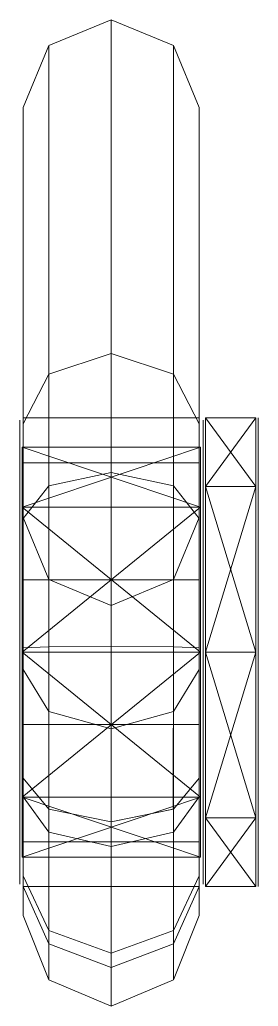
# Model space of a CAD drawing. Header units: millimetres. Extents: x -5300 to 98858, y -5196 to 93886.
# Drawn here: x 54688.85 to 54699, y 76036.88 to 76079 of the extents above; entities that cross this region are included whole.
import ezdxf

# ---------------------------------------------------------------- set-up
doc = ezdxf.new("R2010")
doc.units = ezdxf.units.MM
doc.layers.add('Двери', color=7, linetype='Continuous', lineweight=18, true_color=0x7f7f7f)

# ---------------------------------------------------------------- blocks, each defined once
blk = doc.blocks.new('Дн-9 147062 - Дн-9-246376-Подвал')
at = {"layer": 'Двери', "color": 254, "true_color": 0xd4d4d4}
for p, q in [((54690.083, 76077.902), (54692.735, 76079)), ((54690.083, 76077.902), (54692.735, 76079)), ((54692.735, 76079), (54690.083, 76077.902)), ((54692.735, 76079), (54690.083, 76077.902)), ((54692.735, 76064.747), (54692.735, 76079)), ((54692.735, 76079), (54695.387, 76077.902)), ((54692.735, 76079), (54692.735, 76079)), ((54692.735, 76079), (54695.387, 76077.902)), ((54695.387, 76077.902), (54692.735, 76079)), ((54692.735, 76079), (54692.735, 76064.747)), ((54695.387, 76077.902), (54692.735, 76079)), ((54692.735, 76079), (54692.735, 76064.747)), ((54692.735, 76079), (54692.735, 76079)), ((54692.735, 76064.747), (54692.735, 76079)), ((54690.083, 76077.902), (54688.985, 76075.25)), ((54688.985, 76075.25), (54690.083, 76077.902)), ((54690.083, 76077.902), (54688.985, 76075.25)), ((54688.985, 76075.25), (54690.083, 76077.902)), ((54690.083, 76063.867), (54690.083, 76077.902)), ((54690.083, 76077.902), (54690.083, 76077.902)), ((54690.083, 76077.902), (54690.083, 76063.867)), ((54690.083, 76063.867), (54690.083, 76077.902)), ((54690.083, 76077.902), (54690.083, 76077.902)), ((54690.083, 76077.902), (54690.083, 76063.867)), ((54695.387, 76063.867), (54695.387, 76077.902)), ((54695.387, 76077.902), (54696.485, 76075.25)), ((54695.387, 76077.902), (54695.387, 76077.902)), ((54695.387, 76077.902), (54696.485, 76075.25)), ((54696.485, 76075.25), (54695.387, 76077.902)), ((54695.387, 76077.902), (54695.387, 76063.867)), ((54696.485, 76075.25), (54695.387, 76077.902)), ((54695.387, 76077.902), (54695.387, 76063.867)), ((54695.387, 76077.902), (54695.387, 76077.902)), ((54695.387, 76063.867), (54695.387, 76077.902)), ((54688.985, 76061.743), (54688.985, 76075.25)), ((54688.985, 76075.25), (54688.985, 76075.25)), ((54688.985, 76075.25), (54688.985, 76061.743)), ((54688.985, 76075.25), (54688.985, 76061.743)), ((54688.985, 76075.25), (54688.985, 76075.25)), ((54688.985, 76061.743), (54688.985, 76075.25)), ((54696.485, 76075.25), (54696.485, 76061.743)), ((54696.485, 76075.25), (54696.485, 76075.25)), ((54696.485, 76061.743), (54696.485, 76075.25)), ((54696.485, 76075.25), (54696.485, 76061.743)), ((54696.485, 76075.25), (54696.485, 76075.25)), ((54696.485, 76061.743), (54696.485, 76075.25)), ((54690.083, 76063.867), (54692.735, 76064.747)), ((54692.735, 76064.747), (54690.083, 76063.867)), ((54690.083, 76063.867), (54692.735, 76064.747)), ((54692.735, 76064.747), (54690.083, 76063.867)), ((54692.735, 76059.671), (54692.735, 76064.747)), ((54692.735, 76064.747), (54695.387, 76063.867)), ((54695.387, 76063.867), (54692.735, 76064.747)), ((54692.735, 76064.747), (54695.387, 76063.867)), ((54692.735, 76064.747), (54692.735, 76059.671)), ((54695.387, 76063.867), (54692.735, 76064.747)), ((54692.735, 76064.747), (54692.735, 76059.671)), ((54692.735, 76059.671), (54692.735, 76064.747)), ((54690.083, 76063.867), (54688.985, 76061.743)), ((54688.985, 76061.743), (54690.083, 76063.867)), ((54690.083, 76063.867), (54688.985, 76061.743)), ((54688.985, 76061.743), (54690.083, 76063.867)), ((54690.083, 76059.095), (54690.083, 76063.867)), ((54690.083, 76063.867), (54690.083, 76059.095)), ((54690.083, 76059.095), (54690.083, 76063.867)), ((54690.083, 76063.867), (54690.083, 76059.095)), ((54695.387, 76059.095), (54695.387, 76063.867)), ((54695.387, 76063.867), (54696.485, 76061.743)), ((54696.485, 76061.743), (54695.387, 76063.867)), ((54695.387, 76063.867), (54696.485, 76061.743)), ((54695.387, 76063.867), (54695.387, 76059.095)), ((54696.485, 76061.743), (54695.387, 76063.867)), ((54695.387, 76063.867), (54695.387, 76059.095)), ((54695.387, 76059.095), (54695.387, 76063.867)), ((54688.985, 76060.09), (54688.985, 76062)), ((54688.985, 76062), (54696.485, 76062)), ((54688.985, 76062), (54688.985, 76060.09)), ((54696.485, 76062), (54688.985, 76062)), ((54688.985, 76060.09), (54688.985, 76062)), ((54688.985, 76062), (54696.485, 76062)), ((54688.985, 76062), (54688.985, 76060.09)), ((54696.485, 76062), (54688.985, 76062)), ((54688.985, 76060.09), (54688.985, 76062)), ((54688.985, 76062), (54688.985, 76060.09)), ((54688.985, 76060.09), (54688.985, 76062)), ((54688.985, 76062), (54688.985, 76060.09)), ((54696.485, 76062), (54696.485, 76060.09)), ((54696.485, 76060.09), (54696.485, 76062)), ((54696.485, 76062), (54696.485, 76060.09)), ((54696.485, 76060.09), (54696.485, 76062)), ((54696.485, 76062), (54696.485, 76060.09)), ((54696.485, 76060.09), (54696.485, 76062)), ((54696.485, 76062), (54696.485, 76060.09)), ((54696.485, 76060.09), (54696.485, 76062)), ((54696.75, 76059.069), (54696.75, 76061.999)), ((54696.75, 76061.999), (54696.75, 76059.069)), ((54698.898, 76061.999), (54696.75, 76061.999)), ((54696.75, 76059.069), (54698.898, 76061.999)), ((54698.898, 76061.999), (54696.75, 76059.069)), ((54696.75, 76059.069), (54696.75, 76061.999)), ((54696.75, 76061.999), (54696.75, 76059.069)), ((54698.898, 76061.999), (54696.75, 76061.999)), ((54696.75, 76059.069), (54698.898, 76061.999)), ((54696.75, 76061.999), (54698.898, 76059.069)), ((54698.898, 76059.069), (54698.898, 76061.999)), ((54698.898, 76061.999), (54698.898, 76059.069)), ((54698.898, 76059.069), (54698.898, 76061.999)), ((54698.898, 76061.999), (54698.898, 76059.069)), ((54699.001, 76059.069), (54699.001, 76061.999)), ((54699.001, 76061.999), (54699.001, 76059.069)), ((54699.001, 76052), (54699.001, 76061.999)), ((54699.001, 76052), (54699.001, 76061.999)), ((54699.001, 76059.069), (54699.001, 76061.999)), ((54699.001, 76061.999), (54699.001, 76059.069)), ((54688.848, 76058.999), (54688.848, 76061.901)), ((54688.848, 76061.901), (54688.848, 76058.999)), ((54688.848, 76058.26), (54688.848, 76061.901)), ((54688.848, 76060.85), (54688.848, 76061.901)), ((54688.848, 76061.901), (54688.848, 76058.26)), ((54688.848, 76058.999), (54688.848, 76061.901)), ((54688.848, 76061.901), (54688.848, 76058.999)), ((54688.848, 76060.85), (54688.848, 76061.901)), ((54688.985, 76057.704), (54688.985, 76061.743)), ((54688.985, 76061.743), (54688.985, 76057.704)), ((54688.985, 76061.743), (54688.985, 76057.704)), ((54688.985, 76057.704), (54688.985, 76061.743)), ((54696.485, 76061.743), (54696.485, 76057.704)), ((54696.485, 76057.704), (54696.485, 76061.743)), ((54696.485, 76061.743), (54696.485, 76057.704)), ((54696.485, 76057.704), (54696.485, 76061.743)), ((54696.652, 76058.999), (54696.652, 76061.901)), ((54696.652, 76061.901), (54696.652, 76058.999)), ((54696.652, 76058.26), (54696.652, 76061.901)), ((54696.652, 76061.901), (54696.652, 76060.85)), ((54696.652, 76061.901), (54696.652, 76058.26)), ((54696.652, 76058.999), (54696.652, 76061.901)), ((54696.652, 76061.901), (54696.652, 76058.999)), ((54696.652, 76061.901), (54696.652, 76060.85)), ((54688.848, 76058.26), (54688.848, 76060.85)), ((54688.848, 76060.85), (54688.848, 76058.26)), ((54688.848, 76058.26), (54688.848, 76060.85)), ((54688.848, 76060.85), (54688.848, 76058.26)), ((54688.848, 76058.999), (54688.848, 76060.85)), ((54688.848, 76060.85), (54688.848, 76058.999)), ((54688.95, 76058.185), (54688.95, 76060.748)), ((54688.95, 76060.748), (54688.95, 76058.185)), ((54696.55, 76060.748), (54688.95, 76060.748)), ((54696.55, 76058.185), (54688.95, 76060.748)), ((54696.55, 76060.748), (54688.95, 76058.185)), ((54688.95, 76058.185), (54688.95, 76060.748)), ((54688.95, 76060.748), (54688.95, 76058.185)), ((54696.55, 76060.748), (54688.95, 76060.748)), ((54696.55, 76058.185), (54688.95, 76060.748)), ((54696.55, 76060.748), (54688.95, 76058.185)), ((54696.55, 76058.185), (54696.55, 76060.748)), ((54696.55, 76060.748), (54696.55, 76058.185)), ((54696.55, 76058.185), (54696.55, 76060.748)), ((54696.55, 76060.748), (54696.55, 76058.185)), ((54696.652, 76058.26), (54696.652, 76060.85)), ((54696.652, 76060.85), (54696.652, 76058.26)), ((54696.652, 76058.26), (54696.652, 76060.85)), ((54696.652, 76060.85), (54696.652, 76058.26)), ((54696.652, 76058.999), (54696.652, 76060.85)), ((54696.652, 76060.85), (54696.652, 76058.999)), ((54688.985, 76055.09), (54688.985, 76060.09)), ((54688.985, 76060.09), (54696.485, 76060.09)), ((54696.485, 76060.09), (54688.985, 76060.09)), ((54688.985, 76060.09), (54696.485, 76060.09)), ((54688.985, 76060.09), (54688.985, 76055.09)), ((54696.485, 76060.09), (54688.985, 76060.09)), ((54688.985, 76055.09), (54688.985, 76060.09)), ((54688.985, 76060.09), (54696.485, 76060.09)), ((54696.485, 76060.09), (54688.985, 76060.09)), ((54688.985, 76060.09), (54696.485, 76060.09)), ((54688.985, 76060.09), (54688.985, 76055.09)), ((54696.485, 76060.09), (54688.985, 76060.09)), ((54688.985, 76055.09), (54688.985, 76060.09)), ((54688.985, 76060.09), (54688.985, 76055.09)), ((54688.985, 76055.09), (54688.985, 76060.09)), ((54688.985, 76060.09), (54688.985, 76055.09)), ((54696.485, 76060.09), (54696.485, 76055.09)), ((54696.485, 76055.09), (54696.485, 76060.09)), ((54696.485, 76060.09), (54696.485, 76055.09)), ((54696.485, 76055.09), (54696.485, 76060.09)), ((54696.485, 76060.09), (54696.485, 76055.09)), ((54696.485, 76055.09), (54696.485, 76060.09)), ((54696.485, 76060.09), (54696.485, 76055.09)), ((54696.485, 76055.09), (54696.485, 76060.09)), ((54690.083, 76059.095), (54692.735, 76059.671)), ((54692.735, 76059.671), (54690.083, 76059.095)), ((54690.083, 76059.095), (54692.735, 76059.671)), ((54692.735, 76059.671), (54690.083, 76059.095)), ((54692.735, 76052.247), (54692.735, 76059.671)), ((54692.735, 76059.671), (54695.387, 76059.095)), ((54695.387, 76059.095), (54692.735, 76059.671)), ((54692.735, 76059.671), (54695.387, 76059.095)), ((54692.735, 76059.671), (54692.735, 76052.247)), ((54695.387, 76059.095), (54692.735, 76059.671)), ((54692.735, 76059.671), (54692.735, 76052.247)), ((54692.735, 76052.247), (54692.735, 76059.671)), ((54690.083, 76059.095), (54688.985, 76057.704)), ((54688.985, 76057.704), (54690.083, 76059.095)), ((54690.083, 76059.095), (54688.985, 76057.704)), ((54688.985, 76057.704), (54690.083, 76059.095)), ((54690.083, 76052.229), (54690.083, 76059.095)), ((54690.083, 76059.095), (54690.083, 76052.229)), ((54690.083, 76052.229), (54690.083, 76059.095)), ((54690.083, 76059.095), (54690.083, 76052.229)), ((54695.387, 76052.229), (54695.387, 76059.095)), ((54695.387, 76059.095), (54696.485, 76057.704)), ((54696.485, 76057.704), (54695.387, 76059.095)), ((54695.387, 76059.095), (54696.485, 76057.704)), ((54695.387, 76059.095), (54695.387, 76052.229)), ((54696.485, 76057.704), (54695.387, 76059.095)), ((54695.387, 76059.095), (54695.387, 76052.229)), ((54695.387, 76052.229), (54695.387, 76059.095)), ((54696.75, 76059.069), (54696.75, 76052)), ((54696.75, 76059.069), (54696.75, 76052)), ((54698.898, 76059.069), (54696.75, 76059.069)), ((54698.898, 76059.069), (54696.75, 76052)), ((54698.898, 76059.069), (54696.75, 76059.069)), ((54696.75, 76059.069), (54698.898, 76052)), ((54696.75, 76052), (54696.75, 76059.069)), ((54696.75, 76059.069), (54696.75, 76052)), ((54698.898, 76059.069), (54696.75, 76052)), ((54698.898, 76059.069), (54696.75, 76059.069)), ((54698.898, 76059.069), (54696.75, 76059.069)), ((54696.75, 76059.069), (54698.898, 76052)), ((54698.898, 76059.069), (54698.898, 76052)), ((54698.898, 76059.069), (54698.898, 76052)), ((54698.898, 76059.069), (54698.898, 76052)), ((54698.898, 76059.069), (54698.898, 76052)), ((54699.001, 76052), (54699.001, 76059.069)), ((54699.001, 76052), (54699.001, 76059.069)), ((54699.001, 76052), (54699.001, 76059.069)), ((54699.001, 76059.069), (54699.001, 76052)), ((54699.001, 76059.069), (54699.001, 76059.069)), ((54699.001, 76059.069), (54699.001, 76044.93)), ((54699.001, 76059.069), (54699.001, 76044.93)), ((54699.001, 76059.069), (54699.001, 76044.93)), ((54688.848, 76058.999), (54688.848, 76052)), ((54688.848, 76058.999), (54688.848, 76052)), ((54688.848, 76058.26), (54688.848, 76058.999)), ((54688.848, 76058.26), (54688.848, 76058.999)), ((54688.848, 76052), (54688.848, 76058.999)), ((54688.848, 76058.999), (54688.848, 76052)), ((54688.848, 76058.26), (54688.848, 76058.999)), ((54688.848, 76052), (54688.848, 76058.999)), ((54688.848, 76058.26), (54688.848, 76058.999)), ((54688.848, 76058.999), (54688.848, 76052)), ((54696.652, 76058.999), (54696.652, 76052)), ((54696.652, 76058.999), (54696.652, 76052)), ((54696.652, 76058.999), (54696.652, 76058.26)), ((54696.652, 76058.999), (54696.652, 76058.26)), ((54696.652, 76058.999), (54696.652, 76052)), ((54696.652, 76058.999), (54696.652, 76052)), ((54696.652, 76058.999), (54696.652, 76052)), ((54696.652, 76058.999), (54696.652, 76058.26)), ((54696.652, 76058.999), (54696.652, 76058.26)), ((54696.652, 76058.999), (54696.652, 76052)), ((54688.848, 76058.26), (54688.848, 76052)), ((54688.848, 76058.26), (54688.848, 76052)), ((54688.848, 76058.26), (54688.848, 76052)), ((54688.848, 76058.26), (54688.848, 76052)), ((54688.848, 76058.26), (54688.848, 76052)), ((54688.848, 76058.26), (54688.848, 76052)), ((54696.652, 76058.26), (54696.652, 76052)), ((54696.652, 76058.26), (54696.652, 76052)), ((54696.652, 76058.26), (54696.652, 76052)), ((54696.652, 76058.26), (54696.652, 76052)), ((54696.652, 76052), (54696.652, 76058.26)), ((54696.652, 76058.26), (54696.652, 76052)), ((54688.95, 76058.185), (54688.95, 76052)), ((54688.95, 76058.185), (54688.95, 76052)), ((54696.55, 76058.185), (54688.95, 76058.185)), ((54688.95, 76058.185), (54696.55, 76052)), ((54696.55, 76058.185), (54688.95, 76058.185)), ((54696.55, 76058.185), (54688.95, 76052)), ((54688.95, 76052), (54688.95, 76058.185)), ((54688.95, 76058.185), (54688.95, 76052)), ((54696.55, 76058.185), (54688.95, 76058.185)), ((54696.55, 76052), (54688.95, 76058.185)), ((54696.55, 76058.185), (54688.95, 76058.185)), ((54696.55, 76058.185), (54688.95, 76052)), ((54696.55, 76058.185), (54696.55, 76052)), ((54696.55, 76058.185), (54696.55, 76052)), ((54696.55, 76058.185), (54696.55, 76052)), ((54696.55, 76058.185), (54696.55, 76052)), ((54688.985, 76051.264), (54688.985, 76057.75)), ((54688.985, 76057.75), (54688.985, 76057.75)), ((54688.985, 76057.75), (54688.985, 76051.264)), ((54688.985, 76057.75), (54688.985, 76051.264)), ((54690.083, 76055.098), (54688.985, 76057.75)), ((54688.985, 76057.75), (54688.985, 76057.75)), ((54688.985, 76057.75), (54690.083, 76055.098)), ((54690.083, 76055.098), (54688.985, 76057.75)), ((54688.985, 76051.264), (54688.985, 76057.75)), ((54688.985, 76057.75), (54690.083, 76055.098)), ((54688.985, 76052.184), (54688.985, 76057.704)), ((54688.985, 76057.704), (54688.985, 76052.184)), ((54688.985, 76057.704), (54688.985, 76052.184)), ((54688.985, 76052.184), (54688.985, 76057.704)), ((54696.485, 76057.75), (54695.387, 76055.098)), ((54695.387, 76055.098), (54696.485, 76057.75)), ((54695.387, 76055.098), (54696.485, 76057.75)), ((54696.485, 76057.75), (54695.387, 76055.098)), ((54696.485, 76051.264), (54696.485, 76057.75)), ((54696.485, 76057.75), (54696.485, 76051.264)), ((54696.485, 76057.75), (54696.485, 76057.75)), ((54696.485, 76051.264), (54696.485, 76057.75)), ((54696.485, 76057.75), (54696.485, 76051.264)), ((54696.485, 76057.75), (54696.485, 76057.75)), ((54696.485, 76057.704), (54696.485, 76052.184)), ((54696.485, 76052.184), (54696.485, 76057.704)), ((54696.485, 76057.704), (54696.485, 76052.184)), ((54696.485, 76052.184), (54696.485, 76057.704)), ((54688.985, 76048.91), (54688.985, 76055.09)), ((54688.985, 76055.09), (54696.485, 76055.09)), ((54696.485, 76055.09), (54688.985, 76055.09)), ((54688.985, 76055.09), (54696.485, 76055.09)), ((54688.985, 76055.09), (54688.985, 76048.91)), ((54696.485, 76055.09), (54688.985, 76055.09)), ((54688.985, 76048.91), (54688.985, 76055.09)), ((54688.985, 76055.09), (54696.485, 76055.09)), ((54696.485, 76055.09), (54688.985, 76055.09)), ((54688.985, 76055.09), (54696.485, 76055.09)), ((54688.985, 76055.09), (54688.985, 76048.91)), ((54696.485, 76055.09), (54688.985, 76055.09)), ((54688.985, 76055.09), (54688.985, 76048.91)), ((54688.985, 76048.91), (54688.985, 76055.09)), ((54688.985, 76055.09), (54688.985, 76048.91)), ((54688.985, 76048.91), (54688.985, 76055.09)), ((54690.083, 76055.098), (54690.083, 76049.471)), ((54692.735, 76054), (54690.083, 76055.098)), ((54690.083, 76049.471), (54690.083, 76055.098)), ((54690.083, 76055.098), (54692.735, 76054)), ((54690.083, 76055.098), (54690.083, 76055.098)), ((54690.083, 76055.098), (54692.735, 76054)), ((54692.735, 76054), (54690.083, 76055.098)), ((54690.083, 76049.471), (54690.083, 76055.098)), ((54690.083, 76055.098), (54690.083, 76055.098)), ((54690.083, 76055.098), (54690.083, 76049.471)), ((54695.387, 76055.098), (54692.735, 76054)), ((54692.735, 76054), (54695.387, 76055.098)), ((54692.735, 76054), (54695.387, 76055.098)), ((54695.387, 76055.098), (54692.735, 76054)), ((54695.387, 76055.098), (54695.387, 76049.471)), ((54695.387, 76049.471), (54695.387, 76055.098)), ((54695.387, 76055.098), (54695.387, 76055.098)), ((54695.387, 76049.471), (54695.387, 76055.098)), ((54695.387, 76055.098), (54695.387, 76049.471)), ((54695.387, 76055.098), (54695.387, 76055.098)), ((54696.485, 76055.09), (54696.485, 76048.91)), ((54696.485, 76048.91), (54696.485, 76055.09)), ((54696.485, 76055.09), (54696.485, 76048.91)), ((54696.485, 76048.91), (54696.485, 76055.09)), ((54696.485, 76055.09), (54696.485, 76048.91)), ((54696.485, 76048.91), (54696.485, 76055.09)), ((54696.485, 76055.09), (54696.485, 76048.91)), ((54696.485, 76048.91), (54696.485, 76055.09)), ((54692.735, 76054), (54692.735, 76048.728)), ((54692.735, 76048.728), (54692.735, 76054)), ((54692.735, 76054), (54692.735, 76054)), ((54692.735, 76048.728), (54692.735, 76054)), ((54692.735, 76054), (54692.735, 76048.728)), ((54692.735, 76054), (54692.735, 76054)), ((54688.848, 76052), (54688.848, 76045)), ((54688.848, 76052), (54688.848, 76045.744)), ((54688.848, 76045), (54688.848, 76052)), ((54688.848, 76045.744), (54688.848, 76052)), ((54688.848, 76052), (54688.848, 76052)), ((54688.848, 76052), (54688.848, 76045.744)), ((54688.848, 76045.744), (54688.848, 76052)), ((54688.848, 76052), (54688.848, 76052)), ((54688.848, 76052), (54688.848, 76045.744)), ((54688.848, 76052), (54688.848, 76045)), ((54688.848, 76052), (54688.848, 76045.744)), ((54688.848, 76052), (54688.848, 76045)), ((54688.848, 76052), (54688.848, 76052)), ((54688.848, 76052), (54688.848, 76045)), ((54688.848, 76052), (54688.848, 76052)), ((54688.848, 76052), (54688.848, 76045)), ((54688.95, 76052), (54688.95, 76045.814)), ((54688.95, 76045.814), (54688.95, 76052)), ((54688.95, 76052), (54696.55, 76052)), ((54688.95, 76052), (54696.55, 76045.814)), ((54688.95, 76045.814), (54696.55, 76052)), ((54688.95, 76052), (54696.55, 76052)), ((54688.95, 76052), (54688.95, 76045.814)), ((54688.95, 76052), (54688.95, 76045.814)), ((54696.55, 76052), (54688.95, 76052)), ((54688.95, 76052), (54696.55, 76045.814)), ((54696.55, 76052), (54688.95, 76052)), ((54696.55, 76052), (54688.95, 76045.814)), ((54690.083, 76052.229), (54688.985, 76052.184)), ((54688.985, 76052.184), (54690.083, 76052.229)), ((54690.083, 76052.229), (54688.985, 76052.184)), ((54688.985, 76052.184), (54690.083, 76052.229)), ((54688.985, 76046.616), (54688.985, 76052.184)), ((54688.985, 76052.184), (54688.985, 76046.616)), ((54688.985, 76052.184), (54688.985, 76046.616)), ((54688.985, 76046.616), (54688.985, 76052.184)), ((54690.083, 76052.229), (54692.735, 76052.247)), ((54692.735, 76052.247), (54690.083, 76052.229)), ((54690.083, 76052.229), (54692.735, 76052.247)), ((54692.735, 76052.247), (54690.083, 76052.229)), ((54690.083, 76045.303), (54690.083, 76052.229)), ((54690.083, 76052.229), (54690.083, 76045.303)), ((54690.083, 76045.303), (54690.083, 76052.229)), ((54690.083, 76052.229), (54690.083, 76045.303)), ((54692.735, 76044.76), (54692.735, 76052.247)), ((54692.735, 76052.247), (54695.387, 76052.229)), ((54695.387, 76052.229), (54692.735, 76052.247)), ((54692.735, 76052.247), (54695.387, 76052.229)), ((54692.735, 76052.247), (54692.735, 76044.76)), ((54695.387, 76052.229), (54692.735, 76052.247)), ((54692.735, 76052.247), (54692.735, 76044.76)), ((54692.735, 76044.76), (54692.735, 76052.247)), ((54695.387, 76052.229), (54695.386, 76045.303)), ((54695.387, 76045.303), (54695.387, 76052.229)), ((54695.387, 76052.229), (54696.485, 76052.184)), ((54696.485, 76052.184), (54695.387, 76052.229)), ((54695.387, 76052.229), (54696.485, 76052.184)), ((54695.387, 76052.229), (54695.387, 76045.303)), ((54696.485, 76052.184), (54695.387, 76052.229)), ((54695.387, 76045.303), (54695.387, 76052.229)), ((54696.485, 76052.184), (54696.485, 76046.616)), ((54696.485, 76046.616), (54696.485, 76052.184)), ((54696.485, 76052.184), (54696.485, 76046.616)), ((54696.485, 76046.616), (54696.485, 76052.184)), ((54696.55, 76052), (54696.55, 76045.814)), ((54696.55, 76045.814), (54696.55, 76052)), ((54696.55, 76052), (54696.55, 76045.814)), ((54696.55, 76052), (54696.55, 76045.814)), ((54696.652, 76052), (54696.652, 76045.744)), ((54696.652, 76052), (54696.652, 76045)), ((54696.652, 76045.744), (54696.652, 76052)), ((54696.652, 76045), (54696.652, 76052)), ((54696.652, 76052), (54696.652, 76052)), ((54696.652, 76052), (54696.652, 76045.744)), ((54696.652, 76045.744), (54696.652, 76052)), ((54696.652, 76052), (54696.652, 76052)), ((54696.652, 76052), (54696.652, 76045)), ((54696.652, 76052), (54696.652, 76045.744)), ((54696.652, 76052), (54696.652, 76045)), ((54696.652, 76052), (54696.652, 76045.744)), ((54696.652, 76052), (54696.652, 76052)), ((54696.652, 76052), (54696.652, 76045)), ((54696.652, 76052), (54696.652, 76052)), ((54696.652, 76052), (54696.652, 76045)), ((54696.75, 76052), (54696.75, 76044.93)), ((54696.75, 76044.93), (54696.75, 76052)), ((54696.75, 76052), (54698.898, 76052)), ((54696.75, 76052), (54698.898, 76044.93)), ((54696.75, 76044.93), (54698.898, 76052)), ((54696.75, 76052), (54698.898, 76052)), ((54696.75, 76052), (54696.75, 76044.93)), ((54696.75, 76052), (54696.75, 76044.93)), ((54698.898, 76052), (54696.75, 76052)), ((54698.898, 76052), (54696.75, 76044.93)), ((54698.898, 76052), (54696.75, 76052)), ((54696.75, 76052), (54698.898, 76044.93)), ((54698.898, 76052), (54698.898, 76044.93)), ((54698.898, 76044.93), (54698.898, 76052)), ((54698.898, 76052), (54698.898, 76044.93)), ((54698.898, 76052), (54698.898, 76044.93)), ((54699.001, 76052), (54699.001, 76044.93)), ((54699.001, 76044.93), (54699.001, 76052)), ((54699.001, 76052), (54699.001, 76042)), ((54699.001, 76052), (54699.001, 76052)), ((54699.001, 76042), (54699.001, 76052)), ((54699.001, 76052), (54699.001, 76044.93)), ((54699.001, 76052), (54699.001, 76044.93)), ((54688.985, 76051.264), (54688.985, 76045.827)), ((54688.985, 76045.827), (54688.985, 76051.264)), ((54688.985, 76051.264), (54690.083, 76049.471)), ((54690.083, 76049.471), (54688.985, 76051.264)), ((54688.985, 76045.827), (54688.985, 76051.264)), ((54688.985, 76051.264), (54690.083, 76049.471)), ((54688.985, 76051.264), (54688.985, 76045.827)), ((54690.083, 76049.471), (54688.985, 76051.264)), ((54695.387, 76049.471), (54696.485, 76051.264)), ((54696.485, 76051.264), (54695.387, 76049.471)), ((54695.387, 76049.471), (54696.485, 76051.264)), ((54696.485, 76051.264), (54695.387, 76049.471)), ((54696.485, 76045.827), (54696.485, 76051.264)), ((54696.485, 76051.264), (54696.485, 76045.827)), ((54696.485, 76045.827), (54696.485, 76051.264)), ((54696.485, 76051.264), (54696.485, 76045.827)), ((54690.083, 76049.471), (54692.735, 76048.728)), ((54690.083, 76049.471), (54690.083, 76044.322)), ((54692.735, 76048.728), (54690.083, 76049.471)), ((54690.083, 76044.322), (54690.083, 76049.471)), ((54690.083, 76049.471), (54692.735, 76048.728)), ((54692.735, 76048.728), (54690.083, 76049.471)), ((54690.083, 76049.471), (54690.083, 76044.322)), ((54690.083, 76044.322), (54690.083, 76049.471)), ((54692.735, 76048.728), (54695.387, 76049.471)), ((54695.387, 76049.471), (54692.735, 76048.728)), ((54692.735, 76048.728), (54695.387, 76049.471)), ((54695.387, 76049.471), (54692.735, 76048.728)), ((54695.387, 76049.471), (54695.387, 76044.322)), ((54695.387, 76044.322), (54695.387, 76049.471)), ((54695.387, 76044.322), (54695.387, 76049.471)), ((54695.387, 76049.471), (54695.387, 76044.322)), ((54696.485, 76048.91), (54688.985, 76048.91)), ((54688.985, 76048.91), (54696.485, 76048.91)), ((54688.985, 76048.91), (54688.985, 76043.91)), ((54696.485, 76048.91), (54688.985, 76048.91)), ((54688.985, 76043.91), (54688.985, 76048.91)), ((54688.985, 76048.91), (54696.485, 76048.91)), ((54696.485, 76048.91), (54688.985, 76048.91)), ((54688.985, 76048.91), (54696.485, 76048.91)), ((54688.985, 76048.91), (54688.985, 76043.91)), ((54696.485, 76048.91), (54688.985, 76048.91)), ((54688.985, 76043.91), (54688.985, 76048.91)), ((54688.985, 76048.91), (54696.485, 76048.91)), ((54688.985, 76048.91), (54688.985, 76043.91)), ((54688.985, 76043.91), (54688.985, 76048.91)), ((54688.985, 76048.91), (54688.985, 76043.91)), ((54688.985, 76043.91), (54688.985, 76048.91)), ((54692.735, 76048.728), (54692.735, 76043.699)), ((54692.735, 76043.699), (54692.735, 76048.728)), ((54692.735, 76043.699), (54692.735, 76048.728)), ((54692.735, 76048.728), (54692.735, 76043.699)), ((54696.485, 76043.91), (54696.485, 76048.91)), ((54696.485, 76048.91), (54696.485, 76043.91)), ((54696.485, 76043.91), (54696.485, 76048.91)), ((54696.485, 76048.91), (54696.485, 76043.91)), ((54696.485, 76043.91), (54696.485, 76048.91)), ((54696.485, 76048.91), (54696.485, 76043.91)), ((54696.485, 76043.91), (54696.485, 76048.91)), ((54696.485, 76048.91), (54696.485, 76043.91)), ((54688.985, 76042.446), (54688.985, 76046.616)), ((54688.985, 76046.616), (54688.985, 76042.446)), ((54688.985, 76046.616), (54688.985, 76042.446)), ((54690.083, 76045.303), (54688.985, 76046.616)), ((54688.985, 76046.616), (54690.083, 76045.303)), ((54690.083, 76045.303), (54688.985, 76046.616)), ((54688.985, 76042.446), (54688.985, 76046.616)), ((54688.985, 76046.616), (54690.083, 76045.303)), ((54695.387, 76045.303), (54696.485, 76046.616)), ((54696.485, 76046.616), (54695.387, 76045.303)), ((54695.387, 76045.303), (54696.485, 76046.616)), ((54696.485, 76046.616), (54695.387, 76045.303)), ((54696.485, 76046.616), (54696.485, 76042.446)), ((54696.485, 76042.446), (54696.485, 76046.616)), ((54696.485, 76046.616), (54696.485, 76042.446)), ((54696.485, 76042.446), (54696.485, 76046.616)), ((54688.848, 76045.744), (54688.848, 76043.149)), ((54688.848, 76043.149), (54688.848, 76045.744)), ((54688.848, 76045), (54688.848, 76045.744)), ((54688.848, 76045.744), (54688.848, 76042.098)), ((54688.848, 76042.098), (54688.848, 76045.744)), ((54688.848, 76045), (54688.848, 76045.744)), ((54688.848, 76045.744), (54688.848, 76043.149)), ((54688.848, 76045.744), (54688.848, 76043.149)), ((54688.848, 76045.744), (54688.848, 76045)), ((54688.848, 76045.744), (54688.848, 76045)), ((54688.95, 76045.814), (54688.95, 76043.251)), ((54688.95, 76043.251), (54688.95, 76045.814)), ((54688.95, 76045.814), (54696.55, 76045.814)), ((54688.95, 76045.814), (54696.55, 76043.251)), ((54688.95, 76043.251), (54696.55, 76045.814)), ((54688.95, 76045.814), (54696.55, 76045.814)), ((54688.95, 76045.814), (54688.95, 76043.251)), ((54688.95, 76045.814), (54688.95, 76043.251)), ((54696.55, 76045.814), (54688.95, 76045.814)), ((54688.95, 76045.814), (54696.55, 76043.251)), ((54696.55, 76045.814), (54688.95, 76045.814)), ((54696.55, 76045.814), (54688.95, 76043.251)), ((54688.985, 76045.827), (54688.985, 76041.993)), ((54688.985, 76041.993), (54688.985, 76045.827)), ((54690.083, 76044.322), (54688.985, 76045.827)), ((54688.985, 76041.993), (54688.985, 76045.827)), ((54688.985, 76045.827), (54690.083, 76044.322)), ((54688.985, 76045.827), (54688.985, 76041.993)), ((54690.083, 76044.322), (54688.985, 76045.827)), ((54688.985, 76045.827), (54690.083, 76044.322)), ((54695.387, 76044.322), (54696.485, 76045.827)), ((54696.485, 76045.827), (54695.387, 76044.322)), ((54695.387, 76044.322), (54696.485, 76045.827)), ((54696.485, 76045.827), (54695.387, 76044.322)), ((54696.485, 76041.993), (54696.485, 76045.827)), ((54696.485, 76045.827), (54696.485, 76041.993)), ((54696.485, 76041.993), (54696.485, 76045.827)), ((54696.485, 76045.827), (54696.485, 76041.993)), ((54696.55, 76045.814), (54696.55, 76043.251)), ((54696.55, 76043.251), (54696.55, 76045.814)), ((54696.55, 76045.814), (54696.55, 76043.251)), ((54696.55, 76045.814), (54696.55, 76043.251)), ((54696.652, 76045.744), (54696.652, 76043.149)), ((54696.652, 76043.149), (54696.652, 76045.744)), ((54696.652, 76045.744), (54696.652, 76045)), ((54696.652, 76045.744), (54696.652, 76042.098)), ((54696.652, 76042.098), (54696.652, 76045.744)), ((54696.652, 76045.744), (54696.652, 76045)), ((54696.652, 76045.744), (54696.652, 76043.149)), ((54696.652, 76045.744), (54696.652, 76043.149)), ((54696.652, 76045), (54696.652, 76045.744)), ((54696.652, 76045), (54696.652, 76045.744)), ((54690.083, 76040.118), (54690.083, 76045.303)), ((54690.083, 76045.303), (54692.735, 76044.76)), ((54692.735, 76044.76), (54690.083, 76045.303)), ((54690.083, 76045.303), (54692.735, 76044.76)), ((54690.083, 76045.303), (54690.083, 76040.118)), ((54692.735, 76044.76), (54690.083, 76045.303)), ((54690.083, 76040.118), (54690.083, 76045.303)), ((54690.083, 76045.303), (54690.083, 76040.118)), ((54692.735, 76044.76), (54695.387, 76045.303)), ((54695.386, 76045.303), (54692.735, 76044.76)), ((54692.735, 76044.76), (54695.387, 76045.303)), ((54695.387, 76045.303), (54692.735, 76044.76)), ((54695.387, 76040.118), (54695.387, 76045.303)), ((54695.387, 76045.303), (54695.387, 76040.118)), ((54695.387, 76045.303), (54695.387, 76040.118)), ((54695.387, 76040.118), (54695.387, 76045.303)), ((54688.848, 76045), (54688.848, 76042.098)), ((54688.848, 76042.098), (54688.848, 76045)), ((54688.848, 76045), (54688.848, 76042.098)), ((54688.848, 76045), (54688.848, 76042.098)), ((54688.848, 76045), (54688.848, 76043.149)), ((54688.848, 76045), (54688.848, 76043.149)), ((54692.735, 76039.153), (54692.735, 76044.76)), ((54692.735, 76044.76), (54692.735, 76039.153)), ((54692.735, 76044.76), (54692.735, 76039.153)), ((54692.735, 76039.153), (54692.735, 76044.76)), ((54696.652, 76045), (54696.652, 76042.098)), ((54696.652, 76042.098), (54696.652, 76045)), ((54696.652, 76045), (54696.652, 76042.098)), ((54696.652, 76045), (54696.652, 76042.098)), ((54696.652, 76045), (54696.652, 76043.149)), ((54696.652, 76045), (54696.652, 76043.149)), ((54696.75, 76044.93), (54696.75, 76042)), ((54696.75, 76042), (54696.75, 76044.93)), ((54696.75, 76044.93), (54698.898, 76044.93)), ((54698.898, 76044.93), (54696.75, 76042)), ((54696.75, 76042), (54698.898, 76044.93)), ((54696.75, 76044.93), (54698.898, 76044.93)), ((54696.75, 76044.93), (54696.75, 76042)), ((54696.75, 76044.93), (54696.75, 76042)), ((54698.898, 76044.93), (54696.75, 76044.93)), ((54698.898, 76044.93), (54696.75, 76042)), ((54698.898, 76044.93), (54696.75, 76044.93)), ((54696.75, 76044.93), (54698.898, 76042)), ((54698.898, 76044.93), (54698.898, 76042)), ((54698.898, 76042), (54698.898, 76044.93)), ((54698.898, 76044.93), (54698.898, 76042)), ((54698.898, 76044.93), (54698.898, 76042)), ((54699.001, 76044.93), (54699.001, 76042)), ((54699.001, 76042), (54699.001, 76044.93)), ((54699.001, 76044.93), (54699.001, 76042)), ((54699.001, 76042), (54699.001, 76044.93)), ((54699.001, 76044.93), (54699.001, 76044.93)), ((54690.083, 76044.322), (54692.735, 76043.699)), ((54690.083, 76044.322), (54690.083, 76039.554)), ((54692.735, 76043.699), (54690.083, 76044.322)), ((54690.083, 76039.554), (54690.083, 76044.322)), ((54690.083, 76044.322), (54692.735, 76043.699)), ((54692.735, 76043.699), (54690.083, 76044.322)), ((54690.083, 76044.322), (54690.083, 76039.554)), ((54690.083, 76039.554), (54690.083, 76044.322)), ((54692.735, 76043.699), (54695.387, 76044.322)), ((54695.387, 76044.322), (54692.735, 76043.699)), ((54692.735, 76043.699), (54695.387, 76044.322)), ((54695.387, 76044.322), (54692.735, 76043.699)), ((54695.387, 76044.322), (54695.387, 76039.554)), ((54695.387, 76039.554), (54695.387, 76044.322)), ((54695.387, 76039.554), (54695.387, 76044.322)), ((54695.387, 76044.322), (54695.387, 76039.554)), ((54688.985, 76043.91), (54696.485, 76043.91)), ((54688.985, 76043.91), (54688.985, 76042)), ((54696.485, 76043.91), (54688.985, 76043.91)), ((54688.985, 76042), (54688.985, 76043.91)), ((54688.985, 76043.91), (54696.485, 76043.91)), ((54696.485, 76043.91), (54688.985, 76043.91)), ((54688.985, 76043.91), (54696.485, 76043.91)), ((54688.985, 76043.91), (54688.985, 76042)), ((54696.485, 76043.91), (54688.985, 76043.91)), ((54688.985, 76042), (54688.985, 76043.91)), ((54688.985, 76043.91), (54696.485, 76043.91)), ((54696.485, 76043.91), (54688.985, 76043.91)), ((54688.985, 76043.91), (54688.985, 76042)), ((54688.985, 76042), (54688.985, 76043.91)), ((54688.985, 76043.91), (54688.985, 76042)), ((54688.985, 76042), (54688.985, 76043.91)), ((54696.485, 76042), (54696.485, 76043.91)), ((54696.485, 76043.91), (54696.485, 76042)), ((54696.485, 76042), (54696.485, 76043.91)), ((54696.485, 76043.91), (54696.485, 76042)), ((54696.485, 76042), (54696.485, 76043.91)), ((54696.485, 76043.91), (54696.485, 76042)), ((54696.485, 76042), (54696.485, 76043.91)), ((54696.485, 76043.91), (54696.485, 76042)), ((54692.735, 76043.699), (54692.735, 76038.543)), ((54692.735, 76038.543), (54692.735, 76043.699)), ((54692.735, 76038.543), (54692.735, 76043.699)), ((54692.735, 76043.699), (54692.735, 76038.543)), ((54688.848, 76042.098), (54688.848, 76043.149)), ((54688.848, 76043.149), (54688.848, 76042.098)), ((54688.95, 76043.251), (54696.55, 76043.251)), ((54696.55, 76043.251), (54688.95, 76043.251)), ((54696.652, 76043.149), (54696.652, 76042.098)), ((54696.652, 76042.098), (54696.652, 76043.149)), ((54688.985, 76040.759), (54688.985, 76042.446)), ((54688.985, 76042.446), (54688.985, 76040.759)), ((54688.985, 76042.446), (54688.985, 76040.759)), ((54690.083, 76040.118), (54688.985, 76042.446)), ((54688.985, 76042.446), (54690.083, 76040.118)), ((54690.083, 76040.118), (54688.985, 76042.446)), ((54688.985, 76040.759), (54688.985, 76042.446)), ((54688.985, 76042.446), (54690.083, 76040.118)), ((54695.387, 76040.118), (54696.485, 76042.446)), ((54696.485, 76042.446), (54695.387, 76040.118)), ((54695.387, 76040.118), (54696.485, 76042.446)), ((54696.485, 76042.446), (54695.387, 76040.118)), ((54696.485, 76042.446), (54696.485, 76040.759)), ((54696.485, 76040.759), (54696.485, 76042.446)), ((54696.485, 76042.446), (54696.485, 76040.759)), ((54696.485, 76040.759), (54696.485, 76042.446)), ((54688.985, 76042), (54696.485, 76042)), ((54696.485, 76042), (54688.985, 76042)), ((54688.985, 76042), (54696.485, 76042)), ((54696.485, 76042), (54688.985, 76042)), ((54688.985, 76041.993), (54688.985, 76040.759)), ((54688.985, 76040.759), (54688.985, 76041.993)), ((54690.083, 76039.554), (54688.985, 76041.993)), ((54688.985, 76040.759), (54688.985, 76041.993)), ((54688.985, 76041.993), (54690.083, 76039.554)), ((54688.985, 76041.993), (54688.985, 76040.759)), ((54690.083, 76039.554), (54688.985, 76041.993)), ((54688.985, 76041.993), (54690.083, 76039.554)), ((54695.387, 76039.554), (54696.485, 76041.993)), ((54696.485, 76041.993), (54695.387, 76039.554)), ((54695.387, 76039.554), (54696.485, 76041.993)), ((54696.485, 76041.993), (54695.387, 76039.554)), ((54696.485, 76040.759), (54696.485, 76041.993)), ((54696.485, 76041.993), (54696.485, 76040.759)), ((54696.485, 76040.759), (54696.485, 76041.993)), ((54696.485, 76041.993), (54696.485, 76040.759)), ((54696.75, 76042), (54698.898, 76042)), ((54698.898, 76042), (54696.75, 76042)), ((54690.083, 76038.019), (54688.985, 76040.759)), ((54688.985, 76040.759), (54690.083, 76038.019)), ((54690.083, 76038.019), (54688.985, 76040.759)), ((54688.985, 76040.759), (54690.083, 76038.019)), ((54695.387, 76038.019), (54696.485, 76040.759)), ((54696.485, 76040.759), (54695.387, 76038.019)), ((54695.387, 76038.019), (54696.485, 76040.759)), ((54696.485, 76040.759), (54695.387, 76038.019)), ((54690.083, 76038.02), (54690.083, 76040.118)), ((54690.083, 76040.118), (54692.735, 76039.153)), ((54692.735, 76039.153), (54690.083, 76040.118)), ((54690.083, 76040.118), (54692.735, 76039.153)), ((54690.083, 76040.118), (54690.083, 76038.019)), ((54692.735, 76039.153), (54690.083, 76040.118)), ((54690.083, 76038.019), (54690.083, 76040.118)), ((54690.083, 76040.118), (54690.083, 76038.019)), ((54692.735, 76039.153), (54695.387, 76040.118)), ((54695.387, 76040.118), (54692.735, 76039.153)), ((54692.735, 76039.153), (54695.387, 76040.118)), ((54695.387, 76040.118), (54692.735, 76039.153)), ((54695.387, 76038.019), (54695.387, 76040.118)), ((54695.387, 76040.118), (54695.387, 76038.019)), ((54695.387, 76040.118), (54695.387, 76038.02)), ((54695.387, 76038.019), (54695.387, 76040.118)), ((54690.083, 76039.554), (54692.735, 76038.543)), ((54690.083, 76039.554), (54690.083, 76038.019)), ((54692.735, 76038.543), (54690.083, 76039.554)), ((54690.083, 76038.019), (54690.083, 76039.554)), ((54690.083, 76039.554), (54692.735, 76038.543)), ((54692.735, 76038.543), (54690.083, 76039.554)), ((54690.083, 76039.554), (54690.083, 76038.019)), ((54690.083, 76038.019), (54690.083, 76039.554)), ((54692.735, 76038.543), (54695.387, 76039.554)), ((54695.387, 76039.554), (54692.735, 76038.543)), ((54692.735, 76038.543), (54695.387, 76039.554)), ((54695.387, 76039.554), (54692.735, 76038.543)), ((54695.387, 76039.554), (54695.387, 76038.019)), ((54695.387, 76038.019), (54695.387, 76039.554)), ((54695.387, 76038.019), (54695.387, 76039.554)), ((54695.387, 76039.554), (54695.387, 76038.02)), ((54692.735, 76036.885), (54692.735, 76039.153)), ((54692.735, 76039.153), (54692.735, 76036.885)), ((54692.735, 76039.153), (54692.735, 76036.884)), ((54692.735, 76036.885), (54692.735, 76039.153)), ((54692.735, 76038.543), (54692.735, 76036.885)), ((54692.735, 76036.885), (54692.735, 76038.543)), ((54692.735, 76036.885), (54692.735, 76038.543)), ((54692.735, 76038.543), (54692.735, 76036.885)), ((54690.083, 76038.019), (54692.735, 76036.885)), ((54692.735, 76036.884), (54690.083, 76038.02)), ((54690.083, 76038.019), (54692.735, 76036.885)), ((54692.735, 76036.885), (54690.083, 76038.019)), ((54695.387, 76038.02), (54692.735, 76036.885)), ((54692.735, 76036.885), (54695.387, 76038.019)), ((54695.387, 76038.02), (54692.735, 76036.885)), ((54692.735, 76036.885), (54695.387, 76038.019))]:
    blk.add_line(p, q, dxfattribs=at)
blk = doc.blocks.new('Дн-9 147062 - Дн-9 147062-246380-Подвал')
blk.add_blockref('Дн-9 147062 - Дн-9-246376-Подвал', (0, 0))

msp = doc.modelspace()

# ---------------------------------------------------------------- block references
at = {"layer": 'Двери', "color": 254, "true_color": 0xd4d4d4}
msp.add_blockref('Дн-9 147062 - Дн-9 147062-246380-Подвал', (0, 0), dxfattribs=at)

doc.saveas('drawing.dxf')
